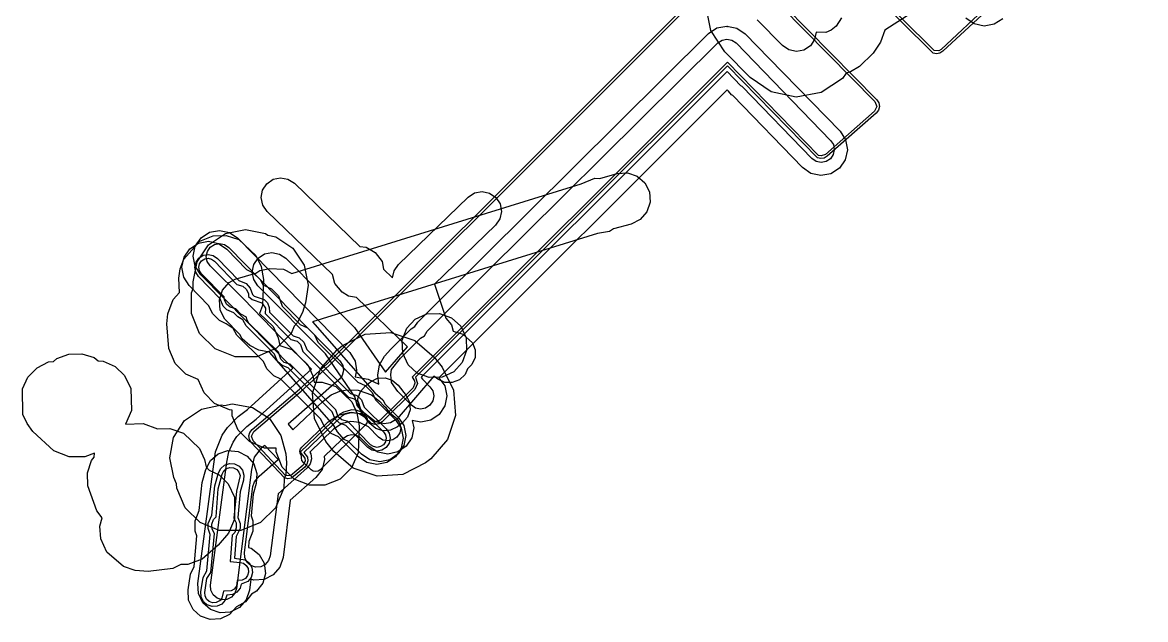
# Model space of a CAD drawing. Header units: metres. Extents: x -2677 to -840, y 169 to 1487.
# Drawn here: x -2551.8 to -2465.8, y 367.5 to 413.3 of the extents above; entities that cross this region are included whole.
import ezdxf

# ---------------------------------------------------------------- set-up
doc = ezdxf.new("R2010")
doc.units = ezdxf.units.M
for name, color, linetype in [('AI_GREENING_EXCLUSIONS', 1, 'Continuous'), ('AI_GREENING_LAWN', 82, 'Continuous'), ('AI_GREENING_REJECTED', 6, 'Continuous')]:
    doc.layers.add(name, color=color, linetype=linetype)

msp = doc.modelspace()

# ---------------------------------------------------------------- linework, layer by layer
at = {"layer": 'AI_GREENING_EXCLUSIONS'}
for points in [[(-2493.439, 414.476), (-2486.404, 407.33), (-2486.251, 407.093), (-2486.204, 406.814), (-2486.27, 406.539), (-2486.44, 406.314), (-2490.193, 403.005), (-2490.422, 402.87), (-2490.684, 402.83), (-2490.942, 402.891), (-2497.833, 409.938), (-2521.721, 386.086), (-2521.563, 385.625), (-2521.771, 385.152), (-2524.286, 382.67), (-2524.526, 382.515), (-2524.809, 382.469), (-2525.086, 382.541), (-2525.546, 382.994), (-2526.027, 383.299), (-2526.598, 383.39), (-2527.151, 383.251), (-2527.396, 383.099), (-2530.277, 380.342), (-2530.006, 379.968), (-2529.965, 379.695), (-2530.032, 379.427), (-2530.198, 379.207), (-2531.23, 378.356), (-2531.499, 378.317), (-2531.762, 378.384), (-2534.295, 381.09), (-2534.436, 381.326), (-2534.476, 381.598), (-2534.408, 381.865), (-2534.242, 382.084), (-2530.609, 385.183), (-2528.442, 387.162), (-2465.966, 449.575)], [(-2493.721, 414.477), (-2486.547, 407.189), (-2486.404, 406.821), (-2486.573, 406.464), (-2490.325, 403.155), (-2490.676, 403.03), (-2490.86, 403.073), (-2497.831, 410.223), (-2521.991, 386.099), (-2521.792, 385.818), (-2521.763, 385.632), (-2521.911, 385.294), (-2524.426, 382.813), (-2524.8, 382.669), (-2524.998, 382.72), (-2525.663, 383.341), (-2526.276, 383.573), (-2526.607, 383.591), (-2527.239, 383.431), (-2527.519, 383.259), (-2530.558, 380.35), (-2530.194, 379.9), (-2530.165, 379.705), (-2530.331, 379.356), (-2531.297, 378.545), (-2531.677, 378.564), (-2534.147, 381.225), (-2534.276, 381.588), (-2534.109, 381.935), (-2530.478, 385.033), (-2528.304, 387.018), (-2465.827, 449.43)], [(-2477.819, 414.607), (-2481.483, 411.19), (-2481.645, 411.089), (-2482.02, 411.095), (-2489.575, 418.6)], [(-2477.683, 414.461), (-2481.347, 411.044), (-2481.573, 410.902), (-2481.836, 410.856), (-2482.098, 410.911), (-2489.575, 418.317)], [(-2484.077, 413.772), (-2485.779, 412.674), (-2486.126, 411.75), (-2486.686, 410.897), (-2487.728, 409.89), (-2488.428, 409.47), (-2488.756, 409.382), (-2489.039, 408.966), (-2490.671, 407.897), (-2492.588, 407.533), (-2494.498, 407.931), (-2496.11, 409.029), (-2498.052, 411.006), (-2498.052, 411.006), (-2499.121, 412.638), (-2499.485, 414.555)], [(-2489.1, 413.596), (-2489.515, 412.964), (-2489.898, 412.651), (-2490.302, 412.491), (-2491.046, 412.509), (-2491.163, 411.947), (-2491.492, 411.463), (-2491.982, 411.142), (-2491.982, 411.142), (-2492.557, 411.033), (-2493.13, 411.152), (-2493.613, 411.482), (-2495.555, 413.459)], [(-2476.764, 413.541), (-2477.418, 413.116), (-2478.186, 412.973), (-2478.949, 413.135), (-2479.592, 413.577)]]:
    msp.add_lwpolyline(points, dxfattribs=at)
for points in [[(-2538.595, 394.584), (-2538.742, 395.35), (-2538.583, 396.114), (-2538.145, 396.76), (-2537.492, 397.188), (-2536.726, 397.334), (-2535.962, 397.176), (-2535.316, 396.737), (-2526.749, 387.991), (-2526.354, 387.318), (-2526.243, 386.64), (-2526.354, 386.114), (-2525.341, 385.94), (-2524.537, 385.551), (-2524.609, 386.26), (-2524.493, 387.032), (-2524.09, 387.7), (-2523.602, 388.236), (-2522.052, 389.786), (-2521.766, 389.974), (-2521.537, 390.318), (-2519.918, 391.947), (-2499.279, 412.416), (-2498.647, 412.828), (-2497.881, 412.977), (-2497.117, 412.821), (-2496.47, 412.385), (-2494.644, 410.494), (-2494.641, 410.488), (-2489.219, 404.921), (-2488.796, 404.265), (-2488.656, 403.497), (-2488.821, 402.734), (-2489.265, 402.093), (-2489.921, 401.67), (-2490.688, 401.53), (-2491.451, 401.695), (-2492.093, 402.139), (-2497.427, 407.65), (-2497.523, 407.716), (-2497.757, 407.991), (-2497.849, 408.086), (-2519.925, 386.043), (-2519.487, 385.431), (-2519.332, 384.666), (-2519.482, 383.9), (-2519.913, 383.25), (-2520.56, 382.814), (-2521.325, 382.659), (-2521.975, 382.786), (-2521.859, 382.227), (-2522.006, 381.461), (-2522.434, 380.809), (-2523.08, 380.37), (-2523.844, 380.212), (-2524.611, 380.359), (-2525.263, 380.787), (-2525.999, 381.515), (-2526.288, 381.657), (-2526.614, 381.692), (-2526.932, 381.616), (-2527.371, 381.324), (-2528.727, 380.028), (-2528.692, 379.791), (-2528.883, 379.034), (-2529.348, 378.408), (-2531.323, 376.671), (-2531.854, 372.294), (-2532.103, 371.554), (-2532.617, 370.967), (-2533.316, 370.62), (-2534.095, 370.568), (-2534.325, 370.646), (-2534.438, 369.789), (-2534.688, 369.05), (-2535.203, 368.463), (-2535.903, 368.118), (-2536.681, 368.067), (-2537.42, 368.318), (-2538.007, 368.832), (-2538.352, 369.532), (-2538.403, 370.311), (-2537.047, 380.378), (-2536.536, 381.654), (-2536.114, 382.245), (-2535.292, 383.089), (-2534.589, 383.632), (-2531.114, 386.777), (-2538.167, 393.931), (-2538.595, 394.584)], [(-2498.256, 411.908), (-2497.886, 411.977), (-2497.491, 411.894), (-2497.18, 411.681), (-2495.777, 410.227), (-2489.937, 404.225), (-2489.726, 403.897), (-2489.656, 403.513), (-2489.738, 403.132), (-2489.96, 402.811), (-2490.288, 402.6), (-2490.672, 402.53), (-2491.053, 402.612), (-2491.374, 402.834), (-2496.724, 408.355), (-2496.803, 408.411), (-2497.848, 409.493), (-2521.232, 386.151), (-2521.278, 386.082), (-2521.197, 385.935), (-2520.627, 385.368), (-2520.409, 385.045), (-2520.332, 384.662), (-2520.407, 384.279), (-2520.623, 383.954), (-2520.946, 383.736), (-2521.329, 383.659), (-2521.712, 383.734), (-2522.037, 383.95), (-2523.083, 384.989), (-2523.565, 385.678), (-2523.611, 386.307), (-2523.552, 386.693), (-2522.863, 387.563), (-2521.349, 389.074), (-2521.047, 389.274), (-2520.828, 389.613), (-2519.213, 391.237), (-2498.584, 411.697), (-2498.256, 411.908)], [(-2533.724, 388.156), (-2534.408, 388.524), (-2534.998, 389.034), (-2535.162, 389.36), (-2536.33, 390.536), (-2536.68, 391.233), (-2536.737, 392.011), (-2536.491, 392.752), (-2535.98, 393.342), (-2535.531, 393.606), (-2533.939, 394.062), (-2533.639, 394.266), (-2532.875, 394.424), (-2531.838, 394.363), (-2531.182, 394.046), (-2509.038, 400.888), (-2507.987, 401.328), (-2507.623, 401.307), (-2506.278, 401.677), (-2505.499, 401.734), (-2504.759, 401.488), (-2504.169, 400.977), (-2503.819, 400.28), (-2503.762, 399.501), (-2504.008, 398.761), (-2504.519, 398.171), (-2505.216, 397.821), (-2506.56, 397.451), (-2506.86, 397.247), (-2507.785, 397.088), (-2529.615, 390.343), (-2524.85, 384.886), (-2524.22, 384.354), (-2524.056, 384.028), (-2523.062, 383.048), (-2522.624, 382.403), (-2522.467, 381.638), (-2522.613, 380.872), (-2523.042, 380.22), (-2523.688, 379.782), (-2524.452, 379.624), (-2525.219, 379.771), (-2525.871, 380.2), (-2526.863, 381.178), (-2527.19, 381.336), (-2527.709, 381.919), (-2527.979, 382.388), (-2532.898, 388.021), (-2533.724, 388.156)], [(-2533.724, 388.156), (-2534.408, 388.524), (-2534.998, 389.034), (-2535.162, 389.36), (-2536.33, 390.536), (-2536.68, 391.233), (-2536.737, 392.011), (-2536.491, 392.752), (-2535.98, 393.342), (-2535.531, 393.606), (-2533.939, 394.062), (-2533.639, 394.266), (-2532.875, 394.424), (-2531.838, 394.363), (-2531.182, 394.046), (-2509.038, 400.888), (-2507.987, 401.328), (-2507.623, 401.307), (-2506.278, 401.677), (-2505.499, 401.734), (-2504.759, 401.488), (-2504.169, 400.977), (-2503.819, 400.28), (-2503.762, 399.501), (-2504.008, 398.761), (-2504.519, 398.171), (-2505.216, 397.821), (-2506.56, 397.451), (-2506.86, 397.247), (-2507.785, 397.088), (-2529.615, 390.343), (-2524.85, 384.886), (-2524.22, 384.354), (-2524.056, 384.028), (-2523.062, 383.048), (-2522.624, 382.403), (-2522.467, 381.638), (-2522.613, 380.872), (-2523.042, 380.22), (-2523.688, 379.782), (-2524.452, 379.624), (-2525.219, 379.771), (-2525.871, 380.2), (-2526.863, 381.178), (-2527.19, 381.336), (-2527.709, 381.919), (-2527.979, 382.388), (-2532.898, 388.021), (-2533.724, 388.156)], [(-2533.791, 393.084), (-2534.114, 393.573), (-2534.226, 394.147), (-2534.109, 394.721), (-2533.781, 395.206), (-2533.293, 395.529), (-2532.719, 395.64), (-2532.145, 395.523), (-2531.66, 395.196), (-2526.403, 389.889), (-2524.01, 386.473), (-2522.333, 388.427), (-2526.243, 392.198), (-2526.852, 392.294), (-2527.345, 392.61), (-2527.889, 393.259), (-2528.079, 393.968), (-2533.077, 398.789), (-2533.411, 399.269), (-2533.535, 399.841), (-2533.432, 400.417), (-2533.115, 400.91), (-2532.635, 401.244), (-2532.063, 401.368), (-2531.487, 401.264), (-2530.994, 400.948), (-2525.979, 396.111), (-2525.507, 396.048), (-2524.82, 395.634), (-2524.287, 394.961), (-2524.167, 394.363), (-2523.475, 393.696), (-2523.36, 394.229), (-2523.028, 394.711), (-2517.692, 399.887), (-2517.201, 400.205), (-2516.625, 400.311), (-2516.053, 400.188), (-2515.571, 399.855), (-2515.253, 399.364), (-2515.148, 398.788), (-2515.271, 398.216), (-2515.603, 397.734), (-2520.261, 393.215), (-2519.391, 390.615), (-2518.967, 390.102), (-2518.846, 389.622), (-2518.095, 389.38), (-2517.359, 388.726), (-2517.149, 388.18), (-2517.164, 387.595), (-2517.402, 387.06), (-2517.737, 386.742), (-2517.934, 386.299), (-2518.359, 385.896), (-2518.905, 385.686), (-2519.49, 385.701), (-2520.025, 385.939), (-2520.322, 386.164), (-2523.14, 382.901), (-2523.644, 382.604), (-2524.124, 382.538), (-2524.791, 382.671), (-2525.815, 383.466), (-2526.183, 383.921), (-2526.34, 384.567), (-2528.627, 387.872), (-2533.791, 393.084)], [(-2533.218, 397.101), (-2533.019, 396.967), (-2532.416, 396.848), (-2531.119, 395.98), (-2530.251, 394.683), (-2529.947, 393.152), (-2530.154, 391.781), (-2530.38, 391.056), (-2530.773, 390.266), (-2531.022, 389.999), (-2531.251, 389.45), (-2532.374, 388.306), (-2533.883, 387.659), (-2535.544, 387.643), (-2537.066, 388.263), (-2538.253, 389.45), (-2538.873, 390.972), (-2538.873, 392.556), (-2538.749, 392.892), (-2538.749, 393.405), (-2538.445, 394.936), (-2537.577, 396.233), (-2536.28, 397.101), (-2534.749, 397.405), (-2533.218, 397.101)], [(-2537.916, 384.902), (-2538.353, 385.907), (-2539.305, 386.322), (-2540.115, 387.132), (-2540.613, 388.283), (-2540.758, 390.183), (-2540.678, 390.958), (-2540.289, 392.056), (-2539.802, 392.568), (-2539.851, 393.675), (-2539.734, 394.402), (-2539.473, 395.126), (-2538.235, 396.499), (-2537.205, 396.906), (-2536.211, 396.933), (-2535.262, 396.633), (-2533.937, 395.422), (-2533.551, 394.566), (-2533.369, 393.577), (-2533.434, 391.585), (-2533.678, 390.961), (-2532.632, 389.971), (-2532.246, 389.115), (-2532.115, 388.521), (-2531.193, 388.21), (-2529.969, 387.051), (-2529.583, 386.195), (-2529.472, 385.711), (-2528.876, 385.727), (-2527.826, 385.375), (-2526.602, 384.216), (-2526.216, 383.36), (-2526.034, 382.371), (-2526.116, 380.298), (-2526.614, 379.147), (-2527.491, 378.292), (-2528.656, 377.822), (-2529.844, 377.822), (-2531.009, 378.292), (-2531.931, 379.214), (-2532.401, 380.379), (-2532.401, 380.657), (-2533.292, 380.674), (-2534.443, 381.172), (-2535.298, 382.049), (-2535.751, 383.133), (-2535.768, 383.577), (-2535.955, 383.594), (-2537.106, 384.092), (-2537.916, 384.902)], [(-2536.213, 390.189), (-2536.732, 390.426), (-2537.272, 390.967), (-2537.539, 391.555), (-2539.044, 393.106), (-2539.468, 393.761), (-2539.609, 394.528), (-2539.445, 395.291), (-2539.002, 395.934), (-2538.347, 396.357), (-2537.579, 396.498), (-2536.816, 396.335), (-2536.174, 395.892), (-2534.662, 394.334), (-2534.142, 394.096), (-2533.602, 393.556), (-2533.421, 393.171), (-2532.743, 392.862), (-2532.226, 392.327), (-2531.938, 391.523), (-2530.543, 390.127), (-2529.99, 389.875), (-2529.45, 389.335), (-2529.198, 388.781), (-2526.135, 385.717), (-2525.582, 385.465), (-2525.042, 384.925), (-2524.79, 384.371), (-2523.258, 382.839), (-2522.824, 382.19), (-2522.672, 381.424), (-2522.825, 380.659), (-2523.258, 380.01), (-2523.907, 379.577), (-2524.673, 379.425), (-2525.438, 379.577), (-2526.087, 380.011), (-2527.619, 381.543), (-2528.171, 381.795), (-2528.712, 382.335), (-2528.964, 382.889), (-2532.027, 385.953), (-2532.58, 386.205), (-2533.12, 386.745), (-2533.372, 387.299), (-2535.395, 389.323), (-2535.693, 389.811), (-2536.213, 390.189)], [(-2525.092, 384.737), (-2524.476, 384.273), (-2524.141, 383.892), (-2524.021, 383.8), (-2523.945, 383.668), (-2523.704, 383.394), (-2523.157, 382.925), (-2522.938, 382.602), (-2522.859, 382.22), (-2522.932, 381.837), (-2523.147, 381.51), (-2523.469, 381.291), (-2523.852, 381.212), (-2524.235, 381.286), (-2524.561, 381.5), (-2525.321, 382.295), (-2526.005, 382.632), (-2526.679, 382.705), (-2527.338, 382.546), (-2527.998, 382.108), (-2529.826, 380.359), (-2529.747, 380.228), (-2529.691, 379.842), (-2529.786, 379.463), (-2530.019, 379.15), (-2532.23, 377.165), (-2532.846, 372.422), (-2532.97, 372.053), (-2533.227, 371.759), (-2533.577, 371.586), (-2533.966, 371.559), (-2534.336, 371.684), (-2534.629, 371.941), (-2534.803, 372.291), (-2534.829, 372.68), (-2534.174, 377.729), (-2534.049, 378.098), (-2533.696, 378.526), (-2532.249, 379.787), (-2533.268, 380.872), (-2533.533, 380.674), (-2534.077, 379.97), (-2534.277, 379.03), (-2535.429, 369.919), (-2535.554, 369.55), (-2535.812, 369.257), (-2536.162, 369.084), (-2536.551, 369.058), (-2536.92, 369.184), (-2537.214, 369.441), (-2537.386, 369.791), (-2537.412, 370.18), (-2536.166, 379.582), (-2536.014, 380.392), (-2535.691, 381.12), (-2535.393, 381.553), (-2534.639, 382.331), (-2533.929, 382.878), (-2529.691, 386.712), (-2534.924, 392.131), (-2537.454, 394.633), (-2537.669, 394.959), (-2537.742, 395.342), (-2537.662, 395.724), (-2537.443, 396.047), (-2537.117, 396.261), (-2536.734, 396.334), (-2536.352, 396.255), (-2536.029, 396.036), (-2527.528, 387.361), (-2527.298, 386.99), (-2527.245, 386.604), (-2527.343, 386.226), (-2527.544, 385.947), (-2531.485, 382.502), (-2531.108, 382.073), (-2528.803, 384.273), (-2528.172, 384.754), (-2527.515, 385.029), (-2526.948, 385.137), (-2526.106, 385.105), (-2525.092, 384.737)], [(-2534.937, 390.486), (-2535.322, 390.706), (-2535.635, 391.031), (-2536.173, 391.255), (-2536.443, 391.526), (-2536.668, 392.096), (-2538.327, 393.802), (-2538.538, 394.13), (-2538.609, 394.513), (-2538.527, 394.895), (-2538.306, 395.216), (-2537.978, 395.428), (-2537.594, 395.498), (-2537.213, 395.417), (-2536.891, 395.195), (-2535.239, 393.492), (-2534.701, 393.267), (-2534.378, 392.918), (-2534.207, 392.426), (-2534.086, 392.305), (-2533.32, 392.045), (-2533.062, 391.778), (-2532.919, 391.434), (-2532.912, 391.082), (-2531.103, 389.27), (-2530.629, 389.1), (-2530.279, 388.776), (-2530.055, 388.221), (-2526.695, 384.86), (-2526.22, 384.689), (-2525.871, 384.366), (-2525.646, 383.811), (-2523.965, 382.132), (-2523.748, 381.807), (-2523.672, 381.425), (-2523.749, 381.042), (-2523.965, 380.718), (-2524.29, 380.501), (-2524.673, 380.425), (-2525.055, 380.501), (-2525.38, 380.718), (-2527.058, 382.4), (-2527.533, 382.57), (-2527.883, 382.894), (-2528.107, 383.449), (-2531.467, 386.81), (-2531.941, 386.981), (-2532.291, 387.304), (-2532.515, 387.859), (-2534.688, 390.03), (-2534.937, 390.486)], [(-2534.648, 390.524), (-2534.66, 390.696), (-2535.106, 390.915), (-2535.475, 391.325), (-2535.926, 391.451), (-2536.194, 391.693), (-2536.354, 392.026), (-2536.373, 392.251), (-2538.111, 394.011), (-2538.26, 394.24), (-2538.309, 394.509), (-2538.252, 394.776), (-2538.097, 395.001), (-2537.867, 395.149), (-2537.599, 395.199), (-2537.332, 395.141), (-2537.107, 394.986), (-2535.399, 393.198), (-2534.949, 393.072), (-2534.68, 392.83), (-2534.521, 392.497), (-2534.501, 392.272), (-2534.242, 392.035), (-2533.494, 391.8), (-2533.213, 391.373), (-2533.231, 390.977), (-2531.261, 388.976), (-2530.796, 388.851), (-2530.528, 388.608), (-2530.349, 388.064), (-2526.852, 384.566), (-2526.388, 384.441), (-2526.119, 384.198), (-2525.94, 383.654), (-2524.177, 381.92), (-2524.026, 381.693), (-2523.972, 381.425), (-2524.026, 381.157), (-2524.177, 380.93), (-2524.405, 380.778), (-2524.672, 380.725), (-2524.94, 380.778), (-2525.167, 380.93), (-2526.901, 382.694), (-2527.365, 382.819), (-2527.634, 383.062), (-2527.813, 383.606), (-2531.309, 387.104), (-2531.774, 387.229), (-2532.042, 387.472), (-2532.221, 388.016), (-2534.476, 390.242), (-2534.648, 390.524)], [(-2517.852, 389.114), (-2517.813, 388.128), (-2518.154, 387.211), (-2518.801, 386.512), (-2519.683, 386.103), (-2520.669, 386.064), (-2521.586, 386.405), (-2522.285, 387.052), (-2522.694, 387.934), (-2522.733, 388.92), (-2522.392, 389.837), (-2521.745, 390.536), (-2520.863, 390.945), (-2519.877, 390.984), (-2518.96, 390.643), (-2518.261, 389.996), (-2517.852, 389.114)], [(-2529.461, 382.927), (-2529.603, 384.873), (-2528.988, 386.726), (-2527.711, 388.201), (-2527.308, 388.515), (-2525.567, 389.388), (-2523.621, 389.528), (-2521.767, 388.913), (-2520.294, 387.637), (-2519.685, 386.854), (-2518.811, 385.11), (-2518.672, 383.164), (-2519.283, 381.32), (-2520.558, 379.843), (-2520.962, 379.529), (-2522.705, 378.654), (-2524.651, 378.512), (-2526.503, 379.127), (-2527.976, 380.399), (-2528.586, 381.184), (-2529.461, 382.927)], [(-2546.801, 377.771), (-2546.828, 378.765), (-2546.528, 379.714), (-2546.32, 379.98), (-2546.311, 380.284), (-2547.052, 379.991), (-2548.24, 379.991), (-2549.405, 380.461), (-2551.036, 381.948), (-2551.46, 382.55), (-2551.778, 383.252), (-2551.818, 385.209), (-2551.396, 386.109), (-2550.702, 386.822), (-2549.813, 387.269), (-2549.443, 387.307), (-2549.197, 387.519), (-2548.266, 387.869), (-2547.272, 387.896), (-2546.323, 387.596), (-2546.026, 387.358), (-2545.637, 387.335), (-2544.732, 386.921), (-2544.012, 386.235), (-2543.522, 385.242), (-2543.48, 383.557), (-2543.922, 382.494), (-2542.576, 382.558), (-2541.49, 382.134), (-2540.539, 382.16), (-2539.489, 381.808), (-2538.265, 380.649), (-2537.879, 379.793), (-2537.756, 379.245), (-2537.535, 378.988), (-2536.768, 378.62), (-2536.061, 377.92), (-2535.588, 376.919), (-2535.578, 375.234), (-2536.046, 374.167), (-2536.832, 373.229), (-2538.071, 372.172), (-2539.167, 371.749), (-2539.688, 371.745), (-2540.296, 371.456), (-2542.187, 371.221), (-2543.19, 371.304), (-2544.08, 371.601), (-2545.356, 372.702), (-2545.811, 373.711), (-2545.885, 374.703), (-2545.717, 375.337), (-2546.13, 375.866), (-2546.801, 377.771)], [(-2526.087, 383.857), (-2526.129, 384.44), (-2525.945, 384.996), (-2525.562, 385.439), (-2525.16, 385.751), (-2524.638, 386.013), (-2524.054, 386.055), (-2523.499, 385.871), (-2523.056, 385.488), (-2522.449, 384.706), (-2522.187, 384.186), (-2522.145, 383.599), (-2522.329, 383.044), (-2522.71, 382.603), (-2523.112, 382.29), (-2523.633, 382.028), (-2524.217, 381.985), (-2524.773, 382.169), (-2525.217, 382.553), (-2525.825, 383.334), (-2526.087, 383.857)], [(-2536.351, 383.936), (-2535.75, 384.062), (-2534.216, 383.776), (-2532.908, 382.923), (-2532.026, 381.636), (-2531.663, 380.224), (-2531.6, 379.538), (-2531.65, 378.658), (-2531.777, 378.306), (-2531.793, 377.601), (-2532.44, 376.092), (-2533.584, 374.969), (-2535.106, 374.349), (-2536.767, 374.365), (-2538.212, 374.969), (-2539.356, 376.092), (-2540.003, 377.601), (-2540.019, 377.941), (-2540.218, 378.407), (-2540.54, 379.934), (-2540.253, 381.468), (-2539.401, 382.776), (-2538.114, 383.658), (-2536.587, 383.98), (-2536.351, 383.936)], [(-2537.442, 367.544), (-2538.178, 367.803), (-2538.759, 368.324), (-2539.097, 369.027), (-2539.139, 369.806), (-2538.951, 371.02), (-2538.664, 371.605), (-2538.456, 373.941), (-2538.59, 374.312), (-2538.59, 375.103), (-2538.282, 375.89), (-2538.055, 378.044), (-2537.775, 379.034), (-2537.42, 379.729), (-2536.826, 380.236), (-2536.084, 380.476), (-2535.306, 380.415), (-2534.611, 380.06), (-2534.104, 379.466), (-2533.864, 378.724), (-2533.925, 377.946), (-2534.155, 377.136), (-2534.303, 375.474), (-2534.169, 375.103), (-2534.169, 374.312), (-2534.477, 373.525), (-2534.518, 373.065), (-2534.316, 373.01), (-2533.699, 372.531), (-2533.313, 371.853), (-2533.216, 371.079), (-2533.422, 370.326), (-2533.901, 369.71), (-2534.277, 369.496), (-2534.746, 368.892), (-2535.439, 368.504), (-2535.959, 367.924), (-2536.663, 367.586), (-2537.442, 367.544)], [(-2536.299, 369.014), (-2536.559, 368.724), (-2536.911, 368.555), (-2537.301, 368.534), (-2537.669, 368.663), (-2537.959, 368.924), (-2538.128, 369.276), (-2538.149, 369.665), (-2537.986, 370.76), (-2537.69, 371.269), (-2537.44, 374.055), (-2537.609, 374.509), (-2537.609, 374.905), (-2537.306, 375.522), (-2537.092, 377.772), (-2536.812, 378.762), (-2536.635, 379.11), (-2536.338, 379.363), (-2535.967, 379.483), (-2535.578, 379.452), (-2535.23, 379.275), (-2534.977, 378.978), (-2534.857, 378.607), (-2534.888, 378.218), (-2535.142, 377.318), (-2535.318, 375.36), (-2535.149, 374.905), (-2535.149, 374.509), (-2535.452, 373.893), (-2535.595, 372.251), (-2534.763, 372.116), (-2534.455, 371.876), (-2534.262, 371.537), (-2534.213, 371.15), (-2534.316, 370.774), (-2534.556, 370.466), (-2535.081, 370.249), (-2535.161, 369.956), (-2535.401, 369.648), (-2535.74, 369.455), (-2536.166, 369.409), (-2536.299, 369.014)], [(-2536.557, 369.167), (-2536.739, 368.964), (-2536.986, 368.846), (-2537.258, 368.831), (-2537.516, 368.921), (-2537.719, 369.104), (-2537.837, 369.35), (-2537.852, 369.623), (-2537.696, 370.682), (-2537.399, 371.155), (-2537.115, 374.118), (-2537.296, 374.472), (-2537.315, 374.846), (-2537.19, 375.196), (-2536.999, 375.413), (-2536.827, 377.562), (-2536.524, 378.681), (-2536.399, 378.924), (-2536.192, 379.101), (-2535.932, 379.185), (-2535.659, 379.164), (-2535.416, 379.039), (-2535.239, 378.832), (-2535.155, 378.572), (-2535.439, 377.373), (-2535.643, 375.297), (-2535.463, 374.943), (-2535.443, 374.569), (-2535.569, 374.219), (-2535.76, 374.002), (-2535.92, 371.974), (-2535.161, 371.92), (-2534.897, 371.847), (-2534.682, 371.68), (-2534.547, 371.442), (-2534.512, 371.171), (-2534.585, 370.908), (-2534.752, 370.692), (-2534.99, 370.557), (-2535.38, 370.532), (-2535.429, 370.09), (-2535.597, 369.874), (-2535.834, 369.739), (-2536.423, 369.728), (-2536.557, 369.167)]]:
    msp.add_lwpolyline(points, close=True, dxfattribs=at)
at = {"layer": 'AI_GREENING_LAWN'}
msp.add_lwpolyline([(-2526.809, 383.394), (-2526.639, 383.405), (-2525.895, 383.325), (-2525.727, 383.276), (-2525.689, 383.257), (-2525.538, 383.143), (-2525.441, 382.981), (-2525.41, 382.795), (-2525.451, 382.61), (-2525.558, 382.454), (-2529.019, 379.011), (-2529.178, 378.905), (-2529.366, 378.866), (-2529.554, 378.9), (-2529.716, 379.003), (-2530.306, 379.562), (-2530.418, 379.721), (-2530.462, 379.911), (-2530.465, 380.047), (-2530.475, 380.09), (-2530.489, 380.112), (-2530.558, 380.27), (-2530.569, 380.443), (-2530.521, 380.608), (-2530.419, 380.748), (-2528.47, 382.625), (-2528.4, 382.681), (-2527.696, 383.149), (-2527.537, 383.219), (-2526.809, 383.394)], close=True, dxfattribs=at)
at = {"layer": 'AI_GREENING_REJECTED'}
msp.add_point((-2497.85, 412.93), dxfattribs=at)

doc.saveas('drawing.dxf')
